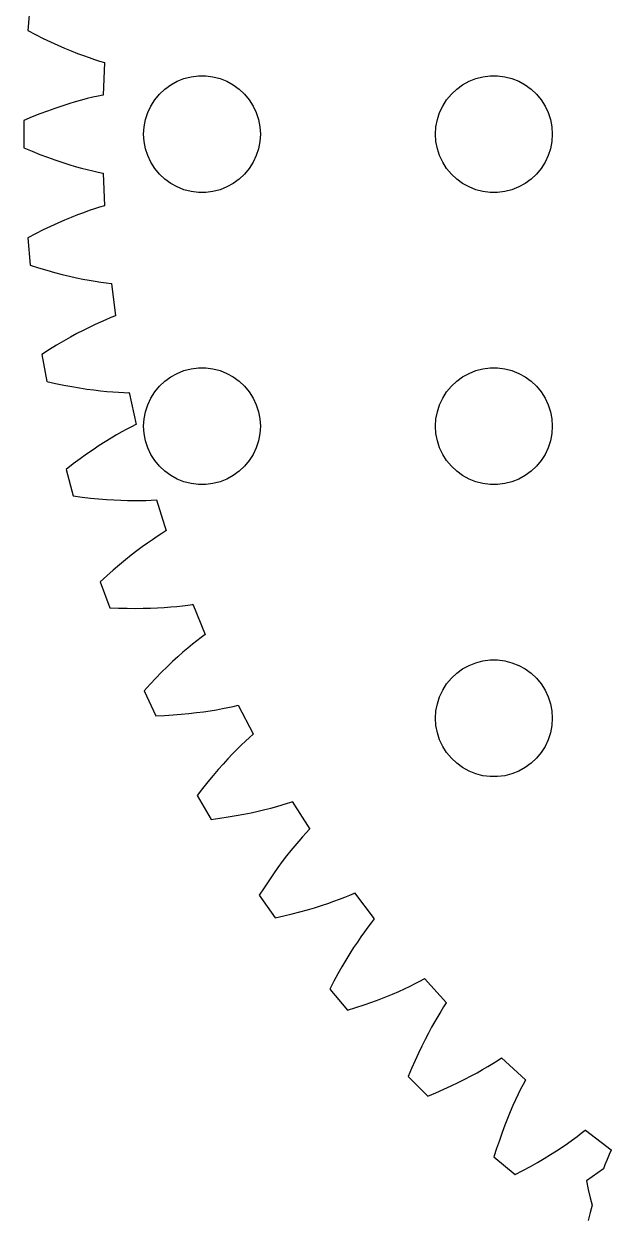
# Model space of a CAD drawing. Header units: metres. Extents: x -69 to 69, y 41 to 289.
# Drawn here: x -69.2 to -39, y 164.3 to 225.7 of the extents above; entities that cross this region are included whole.
import ezdxf

# ---------------------------------------------------------------- set-up
doc = ezdxf.new("R2010")
doc.units = ezdxf.units.M

msp = doc.modelspace()

# ---------------------------------------------------------------- linework, layer by layer
for p, q in [((-68.8321, 226.733), (-68.9556, 225.322)), ((-68.9556, 225.322), (-68.552, 225.112)), ((-68.552, 225.112), (-68.161, 224.918)), ((-68.161, 224.918), (-67.783, 224.738)), ((-67.783, 224.738), (-67.4184, 224.571)), ((-67.4184, 224.571), (-67.0674, 224.418)), ((-67.0674, 224.418), (-66.7305, 224.278)), ((-66.7305, 224.278), (-66.4079, 224.15)), ((-66.4079, 224.15), (-66.1001, 224.033)), ((-66.1001, 224.033), (-65.8072, 223.928)), ((-65.8072, 223.928), (-65.5295, 223.834)), ((-65.5295, 223.834), (-65.2675, 223.75)), ((-65.2675, 223.75), (-65.0212, 223.676)), ((-65.0096, 223.675), (-65.0856, 222.005)), ((-65.0212, 223.676), (-65.0096, 223.675)), ((-61.6075, 222.533), (-61.2773, 222.714)), ((-61.2773, 222.714), (-60.927, 222.853)), ((-60.927, 222.853), (-60.5621, 222.947)), ((-60.5621, 222.947), (-60.1884, 222.994)), ((-60.1884, 222.994), (-59.8116, 222.994)), ((-59.8116, 222.994), (-59.4379, 222.947)), ((-59.4379, 222.947), (-59.0729, 222.853)), ((-59.0729, 222.853), (-58.7227, 222.714)), ((-58.7227, 222.714), (-58.3925, 222.533)), ((-46.6075, 222.533), (-46.2773, 222.714)), ((-46.2773, 222.714), (-45.927, 222.853)), ((-45.927, 222.853), (-45.5621, 222.947)), ((-45.5621, 222.947), (-45.1884, 222.994)), ((-45.1884, 222.994), (-44.8116, 222.994)), ((-44.8116, 222.994), (-44.4379, 222.947)), ((-44.4379, 222.947), (-44.0729, 222.853)), ((-44.0729, 222.853), (-43.7227, 222.714)), ((-43.7227, 222.714), (-43.3925, 222.533)), ((-62.427, 221.763), (-62.1869, 222.054)), ((-62.1869, 222.054), (-61.9123, 222.312)), ((-61.9123, 222.312), (-61.6075, 222.533)), ((-58.3925, 222.533), (-58.0877, 222.312)), ((-58.0877, 222.312), (-57.8131, 222.054)), ((-57.8131, 222.054), (-57.5729, 221.763)), ((-47.427, 221.763), (-47.1869, 222.054)), ((-47.1869, 222.054), (-46.9123, 222.312)), ((-46.9123, 222.312), (-46.6075, 222.533)), ((-43.3925, 222.533), (-43.0877, 222.312)), ((-43.0877, 222.312), (-42.8131, 222.054)), ((-42.8131, 222.054), (-42.5729, 221.763)), ((-67.1973, 221.444), (-67.5602, 221.322)), ((-66.8494, 221.555), (-67.1973, 221.444)), ((-66.5169, 221.654), (-66.8494, 221.555)), ((-66.2001, 221.743), (-66.5169, 221.654)), ((-65.8992, 221.822), (-66.2001, 221.743)), ((-65.6144, 221.892), (-65.8992, 221.822)), ((-65.3459, 221.953), (-65.6144, 221.892)), ((-65.0941, 222.005), (-65.3459, 221.953)), ((-65.0856, 222.005), (-65.0941, 222.005)), ((-62.7893, 221.104), (-62.6289, 221.445)), ((-62.6289, 221.445), (-62.427, 221.763)), ((-57.5729, 221.763), (-57.3711, 221.445)), ((-57.3711, 221.445), (-57.2107, 221.104)), ((-47.7893, 221.104), (-47.6289, 221.445)), ((-47.6289, 221.445), (-47.427, 221.763)), ((-42.5729, 221.763), (-42.3711, 221.445)), ((-42.3711, 221.445), (-42.2107, 221.104)), ((-68.7367, 220.882), (-69.157, 220.708)), ((-68.3303, 221.042), (-68.7367, 220.882)), ((-67.938, 221.188), (-68.3303, 221.042)), ((-67.5602, 221.322), (-67.938, 221.188)), ((-62.9057, 220.746), (-62.7893, 221.104)), ((-57.2107, 221.104), (-57.0942, 220.746)), ((-47.9057, 220.746), (-47.7893, 221.104)), ((-42.2107, 221.104), (-42.0942, 220.746)), ((-69.157, 220.708), (-69.157, 219.292)), ((-63, 220), (-62.9763, 220.376)), ((-62.9763, 220.376), (-62.9057, 220.746)), ((-57.0942, 220.746), (-57.0237, 220.376)), ((-57.0237, 220.376), (-57, 220)), ((-48, 220), (-47.9763, 220.376)), ((-47.9763, 220.376), (-47.9057, 220.746)), ((-42.0942, 220.746), (-42.0237, 220.376)), ((-42.0237, 220.376), (-42, 220)), ((-62.9763, 219.624), (-63, 220)), ((-62.9057, 219.254), (-62.9763, 219.624)), ((-57.0237, 219.624), (-57.0942, 219.254)), ((-57, 220), (-57.0237, 219.624)), ((-47.9763, 219.624), (-48, 220)), ((-47.9057, 219.254), (-47.9763, 219.624)), ((-42.0237, 219.624), (-42.0942, 219.254)), ((-42, 220), (-42.0237, 219.624)), ((-69.157, 219.292), (-68.7367, 219.118)), ((-68.7367, 219.118), (-68.3303, 218.958)), ((-68.3303, 218.958), (-67.938, 218.812)), ((-62.7893, 218.896), (-62.9057, 219.254)), ((-57.0942, 219.254), (-57.2107, 218.896)), ((-47.7893, 218.896), (-47.9057, 219.254)), ((-42.0942, 219.254), (-42.2107, 218.896)), ((-67.938, 218.812), (-67.5602, 218.678)), ((-67.5602, 218.678), (-67.1973, 218.556)), ((-67.1973, 218.556), (-66.8494, 218.445)), ((-66.8494, 218.445), (-66.5169, 218.346)), ((-66.5169, 218.346), (-66.2001, 218.257)), ((-62.6289, 218.555), (-62.7893, 218.896)), ((-62.427, 218.237), (-62.6289, 218.555)), ((-57.3711, 218.555), (-57.5729, 218.237)), ((-57.2107, 218.896), (-57.3711, 218.555)), ((-47.6289, 218.555), (-47.7893, 218.896)), ((-47.427, 218.237), (-47.6289, 218.555)), ((-42.3711, 218.555), (-42.5729, 218.237)), ((-42.2107, 218.896), (-42.3711, 218.555)), ((-66.2001, 218.257), (-65.8992, 218.178)), ((-65.8992, 218.178), (-65.6144, 218.108)), ((-65.6144, 218.108), (-65.3459, 218.047)), ((-65.3459, 218.047), (-65.0941, 217.995)), ((-65.0941, 217.995), (-65.0826, 217.995)), ((-65.0826, 217.995), (-65.0127, 216.325)), ((-62.1869, 217.946), (-62.427, 218.237)), ((-61.9123, 217.688), (-62.1869, 217.946)), ((-57.8131, 217.946), (-58.0877, 217.688)), ((-57.5729, 218.237), (-57.8131, 217.946)), ((-47.1869, 217.946), (-47.427, 218.237)), ((-46.9123, 217.688), (-47.1869, 217.946)), ((-42.8131, 217.946), (-43.0877, 217.688)), ((-42.5729, 218.237), (-42.8131, 217.946)), ((-61.6075, 217.467), (-61.9123, 217.688)), ((-61.2773, 217.286), (-61.6075, 217.467)), ((-60.927, 217.147), (-61.2773, 217.286)), ((-60.5621, 217.053), (-60.927, 217.147)), ((-59.0729, 217.147), (-59.4379, 217.053)), ((-58.7227, 217.286), (-59.0729, 217.147)), ((-58.3925, 217.467), (-58.7227, 217.286)), ((-58.0877, 217.688), (-58.3925, 217.467)), ((-46.6075, 217.467), (-46.9123, 217.688)), ((-46.2773, 217.286), (-46.6075, 217.467)), ((-45.927, 217.147), (-46.2773, 217.286)), ((-45.5621, 217.053), (-45.927, 217.147)), ((-44.0729, 217.147), (-44.4379, 217.053)), ((-43.7227, 217.286), (-44.0729, 217.147)), ((-43.3925, 217.467), (-43.7227, 217.286)), ((-43.0877, 217.688), (-43.3925, 217.467)), ((-60.1884, 217.006), (-60.5621, 217.053)), ((-59.8116, 217.006), (-60.1884, 217.006)), ((-59.4379, 217.053), (-59.8116, 217.006)), ((-45.1884, 217.006), (-45.5621, 217.053)), ((-44.8116, 217.006), (-45.1884, 217.006)), ((-44.4379, 217.053), (-44.8116, 217.006)), ((-66.1001, 215.967), (-66.4079, 215.85)), ((-65.8072, 216.072), (-66.1001, 215.967)), ((-65.5295, 216.166), (-65.8072, 216.072)), ((-65.2675, 216.25), (-65.5295, 216.166)), ((-65.0212, 216.324), (-65.2675, 216.25)), ((-65.0127, 216.325), (-65.0212, 216.324)), ((-67.4184, 215.429), (-67.783, 215.262)), ((-67.0674, 215.582), (-67.4184, 215.429)), ((-66.7305, 215.722), (-67.0674, 215.582)), ((-66.4079, 215.85), (-66.7305, 215.722)), ((-68.552, 214.888), (-68.9556, 214.678)), ((-68.9556, 214.678), (-68.8321, 213.267)), ((-68.161, 215.082), (-68.552, 214.888)), ((-67.783, 215.262), (-68.161, 215.082)), ((-68.8321, 213.267), (-68.3983, 213.131)), ((-68.3983, 213.131), (-67.9795, 213.007)), ((-67.9795, 213.007), (-67.5759, 212.895)), ((-67.5759, 212.895), (-67.1879, 212.795)), ((-67.1879, 212.795), (-66.8157, 212.705)), ((-66.8157, 212.705), (-66.4595, 212.625)), ((-66.4595, 212.625), (-66.1196, 212.555)), ((-66.1196, 212.555), (-65.7962, 212.494)), ((-65.7962, 212.494), (-65.4896, 212.442)), ((-65.4896, 212.442), (-65.1998, 212.397)), ((-65.1998, 212.397), (-64.9271, 212.36)), ((-64.9271, 212.36), (-64.6716, 212.329)), ((-64.6716, 212.329), (-64.6601, 212.33)), ((-64.6601, 212.33), (-64.445, 210.673)), ((-64.946, 210.469), (-65.2144, 210.351)), ((-64.6922, 210.576), (-64.946, 210.469)), ((-64.4534, 210.671), (-64.6922, 210.576)), ((-64.445, 210.673), (-64.4534, 210.671)), ((-66.4271, 209.754), (-66.7634, 209.57)), ((-66.1037, 209.923), (-66.4271, 209.754)), ((-65.7936, 210.078), (-66.1037, 209.923)), ((-65.497, 210.221), (-65.7936, 210.078)), ((-65.2144, 210.351), (-65.497, 210.221)), ((-67.473, 209.16), (-67.8456, 208.932)), ((-67.1122, 209.373), (-67.473, 209.16)), ((-66.7634, 209.57), (-67.1122, 209.373)), ((-67.8456, 208.932), (-68.2294, 208.689)), ((-68.2294, 208.689), (-67.9834, 207.293)), ((-60.927, 207.853), (-60.5621, 207.947)), ((-60.5621, 207.947), (-60.1884, 207.994)), ((-60.1884, 207.994), (-59.8116, 207.994)), ((-59.8116, 207.994), (-59.4379, 207.947)), ((-59.4379, 207.947), (-59.0729, 207.853)), ((-45.927, 207.853), (-45.5621, 207.947)), ((-45.5621, 207.947), (-45.1884, 207.994)), ((-45.1884, 207.994), (-44.8116, 207.994)), ((-44.8116, 207.994), (-44.4379, 207.947)), ((-44.4379, 207.947), (-44.0729, 207.853)), ((-62.1869, 207.054), (-61.9123, 207.312)), ((-61.9123, 207.312), (-61.6075, 207.533)), ((-61.6075, 207.533), (-61.2773, 207.714)), ((-61.2773, 207.714), (-60.927, 207.853)), ((-59.0729, 207.853), (-58.7227, 207.714)), ((-58.7227, 207.714), (-58.3925, 207.533)), ((-58.3925, 207.533), (-58.0877, 207.312)), ((-58.0877, 207.312), (-57.8131, 207.054)), ((-47.1869, 207.054), (-46.9123, 207.312)), ((-46.9123, 207.312), (-46.6075, 207.533)), ((-46.6075, 207.533), (-46.2773, 207.714)), ((-46.2773, 207.714), (-45.927, 207.853)), ((-44.0729, 207.853), (-43.7227, 207.714)), ((-43.7227, 207.714), (-43.3925, 207.533)), ((-43.3925, 207.533), (-43.0877, 207.312)), ((-43.0877, 207.312), (-42.8131, 207.054)), ((-67.9834, 207.293), (-67.5393, 207.196)), ((-67.5393, 207.196), (-67.1113, 207.109)), ((-67.1113, 207.109), (-66.6995, 207.033)), ((-66.6995, 207.033), (-66.3042, 206.966)), ((-66.3042, 206.966), (-65.9256, 206.909)), ((-65.9256, 206.909), (-65.5638, 206.861)), ((-65.5638, 206.861), (-65.2191, 206.821)), ((-65.2191, 206.821), (-64.8917, 206.788)), ((-64.8917, 206.788), (-64.5816, 206.762)), ((-64.5816, 206.762), (-64.289, 206.743)), ((-64.289, 206.743), (-64.0141, 206.73)), ((-64.0141, 206.73), (-63.757, 206.722)), ((-63.757, 206.722), (-63.7457, 206.724)), ((-63.7457, 206.724), (-63.3868, 205.091)), ((-62.6289, 206.445), (-62.427, 206.763)), ((-62.427, 206.763), (-62.1869, 207.054)), ((-57.8131, 207.054), (-57.5729, 206.763)), ((-57.5729, 206.763), (-57.3711, 206.445)), ((-47.6289, 206.445), (-47.427, 206.763)), ((-47.427, 206.763), (-47.1869, 207.054)), ((-42.8131, 207.054), (-42.5729, 206.763)), ((-42.5729, 206.763), (-42.3711, 206.445)), ((-62.9057, 205.746), (-62.7893, 206.104)), ((-62.7893, 206.104), (-62.6289, 206.445)), ((-57.3711, 206.445), (-57.2107, 206.104)), ((-57.2107, 206.104), (-57.0942, 205.746)), ((-47.9057, 205.746), (-47.7893, 206.104)), ((-47.7893, 206.104), (-47.6289, 206.445)), ((-42.3711, 206.445), (-42.2107, 206.104)), ((-42.2107, 206.104), (-42.0942, 205.746)), ((-62.9763, 205.376), (-62.9057, 205.746)), ((-57.0942, 205.746), (-57.0237, 205.376)), ((-47.9763, 205.376), (-47.9057, 205.746)), ((-42.0942, 205.746), (-42.0237, 205.376)), ((-63.6247, 204.973), (-63.8682, 204.845)), ((-63.3951, 205.089), (-63.6247, 204.973)), ((-63.3868, 205.091), (-63.3951, 205.089)), ((-63, 205), (-62.9763, 205.376)), ((-62.9763, 204.624), (-63, 205)), ((-57.0237, 205.376), (-57, 205)), ((-57, 205), (-57.0237, 204.624)), ((-48, 205), (-47.9763, 205.376)), ((-47.9763, 204.624), (-48, 205)), ((-42.0237, 205.376), (-42, 205)), ((-42, 205), (-42.0237, 204.624)), ((-64.6785, 204.382), (-64.9739, 204.2)), ((-64.3954, 204.55), (-64.6785, 204.382)), ((-64.1252, 204.704), (-64.3954, 204.55)), ((-63.8682, 204.845), (-64.1252, 204.704)), ((-62.9057, 204.254), (-62.9763, 204.624)), ((-62.7893, 203.896), (-62.9057, 204.254)), ((-57.0942, 204.254), (-57.2107, 203.896)), ((-57.0237, 204.624), (-57.0942, 204.254)), ((-47.9057, 204.254), (-47.9763, 204.624)), ((-47.7893, 203.896), (-47.9057, 204.254)), ((-42.0942, 204.254), (-42.2107, 203.896)), ((-42.0237, 204.624), (-42.0942, 204.254)), ((-65.6004, 203.791), (-65.9306, 203.564)), ((-65.2813, 204.003), (-65.6004, 203.791)), ((-64.9739, 204.2), (-65.2813, 204.003)), ((-62.6289, 203.555), (-62.7893, 203.896)), ((-57.2107, 203.896), (-57.3711, 203.555)), ((-47.6289, 203.555), (-47.7893, 203.896)), ((-42.2107, 203.896), (-42.3711, 203.555)), ((-66.6228, 203.061), (-66.9839, 202.785)), ((-66.2715, 203.321), (-66.6228, 203.061)), ((-65.9306, 203.564), (-66.2715, 203.321)), ((-62.427, 203.237), (-62.6289, 203.555)), ((-62.1869, 202.946), (-62.427, 203.237)), ((-57.5729, 203.237), (-57.8131, 202.946)), ((-57.3711, 203.555), (-57.5729, 203.237)), ((-47.427, 203.237), (-47.6289, 203.555)), ((-47.1869, 202.946), (-47.427, 203.237)), ((-42.5729, 203.237), (-42.8131, 202.946)), ((-42.3711, 203.555), (-42.5729, 203.237)), ((-66.9839, 202.785), (-66.6172, 201.417)), ((-61.9123, 202.688), (-62.1869, 202.946)), ((-61.6075, 202.467), (-61.9123, 202.688)), ((-61.2773, 202.286), (-61.6075, 202.467)), ((-58.3925, 202.467), (-58.7227, 202.286)), ((-58.0877, 202.688), (-58.3925, 202.467)), ((-57.8131, 202.946), (-58.0877, 202.688)), ((-46.9123, 202.688), (-47.1869, 202.946)), ((-46.6075, 202.467), (-46.9123, 202.688)), ((-46.2773, 202.286), (-46.6075, 202.467)), ((-43.3925, 202.467), (-43.7227, 202.286)), ((-43.0877, 202.688), (-43.3925, 202.467)), ((-42.8131, 202.946), (-43.0877, 202.688)), ((-60.927, 202.147), (-61.2773, 202.286)), ((-60.5621, 202.053), (-60.927, 202.147)), ((-60.1884, 202.006), (-60.5621, 202.053)), ((-59.8116, 202.006), (-60.1884, 202.006)), ((-59.4379, 202.053), (-59.8116, 202.006)), ((-59.0729, 202.147), (-59.4379, 202.053)), ((-58.7227, 202.286), (-59.0729, 202.147)), ((-45.927, 202.147), (-46.2773, 202.286)), ((-45.5621, 202.053), (-45.927, 202.147)), ((-45.1884, 202.006), (-45.5621, 202.053)), ((-44.8116, 202.006), (-45.1884, 202.006)), ((-44.4379, 202.053), (-44.8116, 202.006)), ((-44.0729, 202.147), (-44.4379, 202.053)), ((-43.7227, 202.286), (-44.0729, 202.147)), ((-66.6172, 201.417), (-66.1664, 201.358)), ((-66.1664, 201.358), (-65.7324, 201.309)), ((-65.7324, 201.309), (-65.3155, 201.269)), ((-65.3155, 201.269), (-64.9159, 201.237)), ((-64.9159, 201.237), (-64.5338, 201.213)), ((-64.5338, 201.213), (-64.1692, 201.197)), ((-64.1692, 201.197), (-63.8223, 201.187)), ((-63.8223, 201.187), (-63.4933, 201.183)), ((-63.4933, 201.183), (-63.1821, 201.184)), ((-63.1821, 201.184), (-62.889, 201.191)), ((-62.889, 201.191), (-62.614, 201.201)), ((-62.614, 201.201), (-62.3571, 201.215)), ((-62.3571, 201.215), (-62.346, 201.219)), ((-62.346, 201.219), (-61.8463, 199.624)), ((-62.3043, 199.336), (-62.5481, 199.173)), ((-62.0729, 199.485), (-62.3043, 199.336)), ((-61.8543, 199.621), (-62.0729, 199.485)), ((-61.8463, 199.624), (-61.8543, 199.621)), ((-63.0711, 198.804), (-63.3495, 198.597)), ((-62.8038, 198.996), (-63.0711, 198.804)), ((-62.5481, 199.173), (-62.8038, 198.996)), ((-63.938, 198.136), (-64.2472, 197.88)), ((-63.6387, 198.374), (-63.938, 198.136)), ((-63.3495, 198.597), (-63.6387, 198.374)), ((-64.5657, 197.608), (-64.893, 197.319)), ((-64.2472, 197.88), (-64.5657, 197.608)), ((-64.893, 197.319), (-65.2286, 197.013)), ((-65.2286, 197.013), (-64.7441, 195.681)), ((-64.7441, 195.681), (-64.2898, 195.662)), ((-64.2898, 195.662), (-63.8532, 195.651)), ((-63.8532, 195.651), (-63.4344, 195.647)), ((-63.4344, 195.647), (-63.0336, 195.651)), ((-63.0336, 195.651), (-62.6508, 195.66)), ((-62.6508, 195.66), (-62.2862, 195.675)), ((-62.2862, 195.675), (-61.9398, 195.696)), ((-61.9398, 195.696), (-61.6116, 195.72)), ((-61.6116, 195.72), (-61.3018, 195.749)), ((-61.3018, 195.749), (-61.0103, 195.781)), ((-61.0103, 195.781), (-60.7373, 195.816)), ((-60.7373, 195.816), (-60.4826, 195.852)), ((-60.4826, 195.852), (-60.4719, 195.856)), ((-60.4719, 195.856), (-59.835, 194.311)), ((-60.2662, 193.985), (-60.4949, 193.801)), ((-60.0487, 194.153), (-60.2662, 193.985)), ((-59.8428, 194.307), (-60.0487, 194.153)), ((-59.835, 194.311), (-59.8428, 194.307)), ((-60.9838, 193.388), (-61.2431, 193.157)), ((-60.7342, 193.602), (-60.9838, 193.388)), ((-60.4949, 193.801), (-60.7342, 193.602)), ((-61.7891, 192.646), (-62.0749, 192.365)), ((-61.5117, 192.91), (-61.7891, 192.646)), ((-61.2431, 193.157), (-61.5117, 192.91)), ((-46.6075, 192.533), (-46.2773, 192.714)), ((-46.2773, 192.714), (-45.927, 192.853)), ((-45.927, 192.853), (-45.5621, 192.947)), ((-45.5621, 192.947), (-45.1884, 192.994)), ((-45.1884, 192.994), (-44.8116, 192.994)), ((-44.8116, 192.994), (-44.4379, 192.947)), ((-44.4379, 192.947), (-44.0729, 192.853)), ((-44.0729, 192.853), (-43.7227, 192.714)), ((-43.7227, 192.714), (-43.3925, 192.533)), ((-62.3684, 192.066), (-62.6693, 191.75)), ((-62.0749, 192.365), (-62.3684, 192.066)), ((-47.427, 191.763), (-47.1869, 192.054)), ((-47.1869, 192.054), (-46.9123, 192.312)), ((-46.9123, 192.312), (-46.6075, 192.533)), ((-43.3925, 192.533), (-43.0877, 192.312)), ((-43.0877, 192.312), (-42.8131, 192.054)), ((-42.8131, 192.054), (-42.5729, 191.763)), ((-62.6693, 191.75), (-62.9769, 191.415)), ((-62.9769, 191.415), (-62.3782, 190.131)), ((-47.7893, 191.104), (-47.6289, 191.445)), ((-47.6289, 191.445), (-47.427, 191.763)), ((-42.5729, 191.763), (-42.3711, 191.445)), ((-42.3711, 191.445), (-42.2107, 191.104)), ((-47.9763, 190.376), (-47.9057, 190.746)), ((-47.9057, 190.746), (-47.7893, 191.104)), ((-42.2107, 191.104), (-42.0942, 190.746)), ((-42.0942, 190.746), (-42.0237, 190.376)), ((-62.3782, 190.131), (-61.924, 190.151)), ((-61.924, 190.151), (-61.4881, 190.178)), ((-61.4881, 190.178), (-61.0706, 190.211)), ((-61.0706, 190.211), (-60.6715, 190.249)), ((-60.6715, 190.249), (-60.291, 190.292)), ((-60.291, 190.292), (-59.9291, 190.339)), ((-59.9291, 190.339), (-59.5858, 190.39)), ((-59.5858, 190.39), (-59.2611, 190.443)), ((-59.2611, 190.443), (-58.9549, 190.499)), ((-58.9549, 190.499), (-58.6674, 190.556)), ((-58.6674, 190.556), (-58.3983, 190.614)), ((-58.3983, 190.614), (-58.1478, 190.673)), ((-58.1478, 190.673), (-58.1375, 190.678)), ((-58.1375, 190.678), (-57.3683, 189.194)), ((-48, 190), (-47.9763, 190.376)), ((-42.0237, 190.376), (-42, 190)), ((-47.9763, 189.624), (-48, 190)), ((-47.9057, 189.254), (-47.9763, 189.624)), ((-42.0237, 189.624), (-42.0942, 189.254)), ((-42, 190), (-42.0237, 189.624)), ((-57.5675, 189.018), (-57.7695, 188.831)), ((-57.3758, 189.19), (-57.5675, 189.018)), ((-57.3683, 189.194), (-57.3758, 189.19)), ((-47.7893, 188.896), (-47.9057, 189.254)), ((-42.0942, 189.254), (-42.2107, 188.896)), ((-58.2024, 188.409), (-58.4323, 188.174)), ((-57.9813, 188.628), (-58.2024, 188.409)), ((-57.7695, 188.831), (-57.9813, 188.628)), ((-47.6289, 188.555), (-47.7893, 188.896)), ((-47.427, 188.237), (-47.6289, 188.555)), ((-42.3711, 188.555), (-42.5729, 188.237)), ((-42.2107, 188.896), (-42.3711, 188.555)), ((-58.6705, 187.922), (-58.9166, 187.652)), ((-58.4323, 188.174), (-58.6705, 187.922)), ((-47.1869, 187.946), (-47.427, 188.237)), ((-46.9123, 187.688), (-47.1869, 187.946)), ((-46.6075, 187.467), (-46.9123, 187.688)), ((-43.0877, 187.688), (-43.3925, 187.467)), ((-42.8131, 187.946), (-43.0877, 187.688)), ((-42.5729, 188.237), (-42.8131, 187.946)), ((-59.17, 187.365), (-59.4301, 187.06)), ((-58.9166, 187.652), (-59.17, 187.365)), ((-46.2773, 187.286), (-46.6075, 187.467)), ((-45.927, 187.147), (-46.2773, 187.286)), ((-45.5621, 187.053), (-45.927, 187.147)), ((-44.0729, 187.147), (-44.4379, 187.053)), ((-43.7227, 187.286), (-44.0729, 187.147)), ((-43.3925, 187.467), (-43.7227, 187.286)), ((-59.6965, 186.737), (-59.9686, 186.395)), ((-59.4301, 187.06), (-59.6965, 186.737)), ((-45.1884, 187.006), (-45.5621, 187.053)), ((-44.8116, 187.006), (-45.1884, 187.006)), ((-44.4379, 187.053), (-44.8116, 187.006)), ((-59.9686, 186.395), (-60.2459, 186.035)), ((-60.2459, 186.035), (-59.5376, 184.808)), ((-57.4724, 185.151), (-57.116, 185.229)), ((-57.116, 185.229), (-56.7783, 185.309)), ((-56.7783, 185.309), (-56.4595, 185.391)), ((-56.4595, 185.391), (-56.1594, 185.473)), ((-56.1594, 185.473), (-55.8779, 185.555)), ((-55.8779, 185.555), (-55.615, 185.636)), ((-55.615, 185.636), (-55.3705, 185.716)), ((-55.3705, 185.716), (-55.3607, 185.722)), ((-55.3607, 185.722), (-54.4651, 184.311)), ((-59.5376, 184.808), (-59.0869, 184.868)), ((-59.0869, 184.868), (-58.655, 184.933)), ((-58.655, 184.933), (-58.2419, 185.002)), ((-58.2419, 185.002), (-57.8477, 185.075)), ((-57.8477, 185.075), (-57.4724, 185.151)), ((-54.6482, 184.119), (-54.8331, 183.915)), ((-54.4722, 184.306), (-54.6482, 184.119)), ((-54.4651, 184.311), (-54.4722, 184.306)), ((-55.2276, 183.457), (-55.4361, 183.202)), ((-55.0264, 183.694), (-55.2276, 183.457)), ((-54.8331, 183.915), (-55.0264, 183.694)), ((-55.6515, 182.93), (-55.8731, 182.64)), ((-55.4361, 183.202), (-55.6515, 182.93)), ((-56.1005, 182.332), (-56.3331, 182.006)), ((-55.8731, 182.64), (-56.1005, 182.332)), ((-56.5703, 181.661), (-56.8116, 181.297)), ((-56.3331, 182.006), (-56.5703, 181.661)), ((-56.8116, 181.297), (-57.0564, 180.913)), ((-52.4083, 180.92), (-52.1718, 181.021)), ((-52.1718, 181.021), (-52.1625, 181.028)), ((-52.1625, 181.028), (-51.1473, 179.7)), ((-57.0564, 180.913), (-56.2438, 179.753)), ((-54.2164, 180.274), (-53.8681, 180.383)), ((-53.8681, 180.383), (-53.5388, 180.493)), ((-53.5388, 180.493), (-53.2282, 180.602)), ((-53.2282, 180.602), (-52.9364, 180.709)), ((-52.9364, 180.709), (-52.6631, 180.816)), ((-52.6631, 180.816), (-52.4083, 180.92)), ((-56.2438, 179.753), (-55.8001, 179.852)), ((-55.8001, 179.852), (-55.3755, 179.954)), ((-55.3755, 179.954), (-54.97, 180.059)), ((-54.97, 180.059), (-54.5837, 180.166)), ((-54.5837, 180.166), (-54.2164, 180.274)), ((-51.4794, 179.273), (-51.6528, 179.037)), ((-51.313, 179.492), (-51.4794, 179.273)), ((-51.154, 179.694), (-51.313, 179.492)), ((-51.1473, 179.7), (-51.154, 179.694)), ((-52.0181, 178.511), (-52.2088, 178.221)), ((-51.8325, 178.783), (-52.0181, 178.511)), ((-51.6528, 179.037), (-51.8325, 178.783)), ((-52.4044, 177.913), (-52.604, 177.586)), ((-52.2088, 178.221), (-52.4044, 177.913)), ((-52.604, 177.586), (-52.8073, 177.241)), ((-53.0135, 176.876), (-53.2222, 176.492)), ((-52.8073, 177.241), (-53.0135, 176.876)), ((-53.2222, 176.492), (-53.4326, 176.089)), ((-53.4326, 176.089), (-52.522, 175.004)), ((-49.8918, 175.977), (-49.5919, 176.112)), ((-49.5919, 176.112), (-49.3106, 176.245)), ((-49.3106, 176.245), (-49.0476, 176.375)), ((-49.0476, 176.375), (-48.8028, 176.501)), ((-48.8028, 176.501), (-48.576, 176.622)), ((-48.576, 176.622), (-48.5674, 176.63)), ((-48.5674, 176.63), (-47.4403, 175.395)), ((-51.6745, 175.28), (-51.2798, 175.42)), ((-51.2798, 175.42), (-50.9042, 175.56)), ((-50.9042, 175.56), (-50.5478, 175.7)), ((-50.5478, 175.7), (-50.2103, 175.839)), ((-50.2103, 175.839), (-49.8918, 175.977)), ((-52.522, 175.004), (-52.0886, 175.141)), ((-52.0886, 175.141), (-51.6745, 175.28)), ((-47.7339, 174.941), (-47.886, 174.691)), ((-47.5872, 175.174), (-47.7339, 174.941)), ((-47.4464, 175.389), (-47.5872, 175.174)), ((-47.4403, 175.395), (-47.4464, 175.389)), ((-48.0429, 174.422), (-48.2041, 174.135)), ((-47.886, 174.691), (-48.0429, 174.422)), ((-48.3689, 173.83), (-48.5368, 173.506)), ((-48.2041, 174.135), (-48.3689, 173.83)), ((-48.7072, 173.163), (-48.8796, 172.801)), ((-48.5368, 173.506), (-48.7072, 173.163)), ((-49.0533, 172.42), (-49.2277, 172.019)), ((-48.8796, 172.801), (-49.0533, 172.42)), ((-45.0588, 172.266), (-44.8259, 172.413)), ((-44.8259, 172.413), (-44.6105, 172.554)), ((-44.6105, 172.554), (-44.6026, 172.562)), ((-44.6026, 172.562), (-43.3722, 171.43)), ((-49.2277, 172.019), (-49.4023, 171.599)), ((-46.1704, 171.631), (-45.865, 171.796)), ((-45.865, 171.796), (-45.5781, 171.957)), ((-45.5781, 171.957), (-45.3094, 172.114)), ((-45.3094, 172.114), (-45.0588, 172.266)), ((-49.4023, 171.599), (-48.4005, 170.598)), ((-47.5803, 170.947), (-47.1992, 171.12)), ((-47.1992, 171.12), (-46.8373, 171.293)), ((-46.8373, 171.293), (-46.4944, 171.463)), ((-46.4944, 171.463), (-46.1704, 171.631)), ((-43.4993, 171.197), (-43.6252, 170.952)), ((-43.3778, 171.424), (-43.4993, 171.197)), ((-43.3722, 171.43), (-43.3778, 171.424)), ((-48.4005, 170.598), (-47.9807, 170.772)), ((-47.9807, 170.772), (-47.5803, 170.947)), ((-43.7548, 170.689), (-43.8877, 170.408)), ((-43.6252, 170.952), (-43.7548, 170.689)), ((-44.0232, 170.108), (-44.1608, 169.79)), ((-43.8877, 170.408), (-44.0232, 170.108)), ((-44.2999, 169.452), (-44.4397, 169.096)), ((-44.1608, 169.79), (-44.2999, 169.452)), ((-44.5799, 168.72), (-44.7197, 168.325)), ((-44.4397, 169.096), (-44.5799, 168.72)), ((-40.727, 168.521), (-40.5078, 168.687)), ((-40.5078, 168.687), (-40.3055, 168.846)), ((-40.3055, 168.846), (-40.2984, 168.855)), ((-40.2984, 168.855), (-38.974, 167.835)), ((-44.7197, 168.325), (-44.8586, 167.911)), ((-41.4892, 167.982), (-41.2175, 168.167)), ((-41.2175, 168.167), (-40.9635, 168.347)), ((-40.9635, 168.347), (-40.727, 168.521)), ((-44.8586, 167.911), (-44.9959, 167.478)), ((-44.9959, 167.478), (-43.9107, 166.567)), ((-42.414, 167.396), (-42.0872, 167.596)), ((-42.0872, 167.596), (-41.7791, 167.791)), ((-41.7791, 167.791), (-41.4892, 167.982)), ((-39.0803, 167.592), (-39.1844, 167.337)), ((-38.9791, 167.828), (-39.0803, 167.592)), ((-38.974, 167.835), (-38.9791, 167.828)), ((-43.5076, 166.778), (-43.124, 166.986)), ((-43.124, 166.986), (-42.7595, 167.193)), ((-42.7595, 167.193), (-42.414, 167.396)), ((-39.3654, 166.861), (-40.2471, 166.244)), ((-39.2906, 167.064), (-39.3654, 166.861)), ((-39.1844, 167.337), (-39.2906, 167.064)), ((-43.9107, 166.567), (-43.5076, 166.778)), ((-40.2471, 166.244), (-40.1481, 165.8)), ((-40.1481, 165.8), (-40.0458, 165.375)), ((-40.0458, 165.375), (-39.9487, 165)), ((-39.9487, 165), (-40.0458, 164.625)), ((-40.0458, 164.625), (-40.1481, 164.2))]:
    msp.add_line(p, q)

doc.saveas('drawing.dxf')
